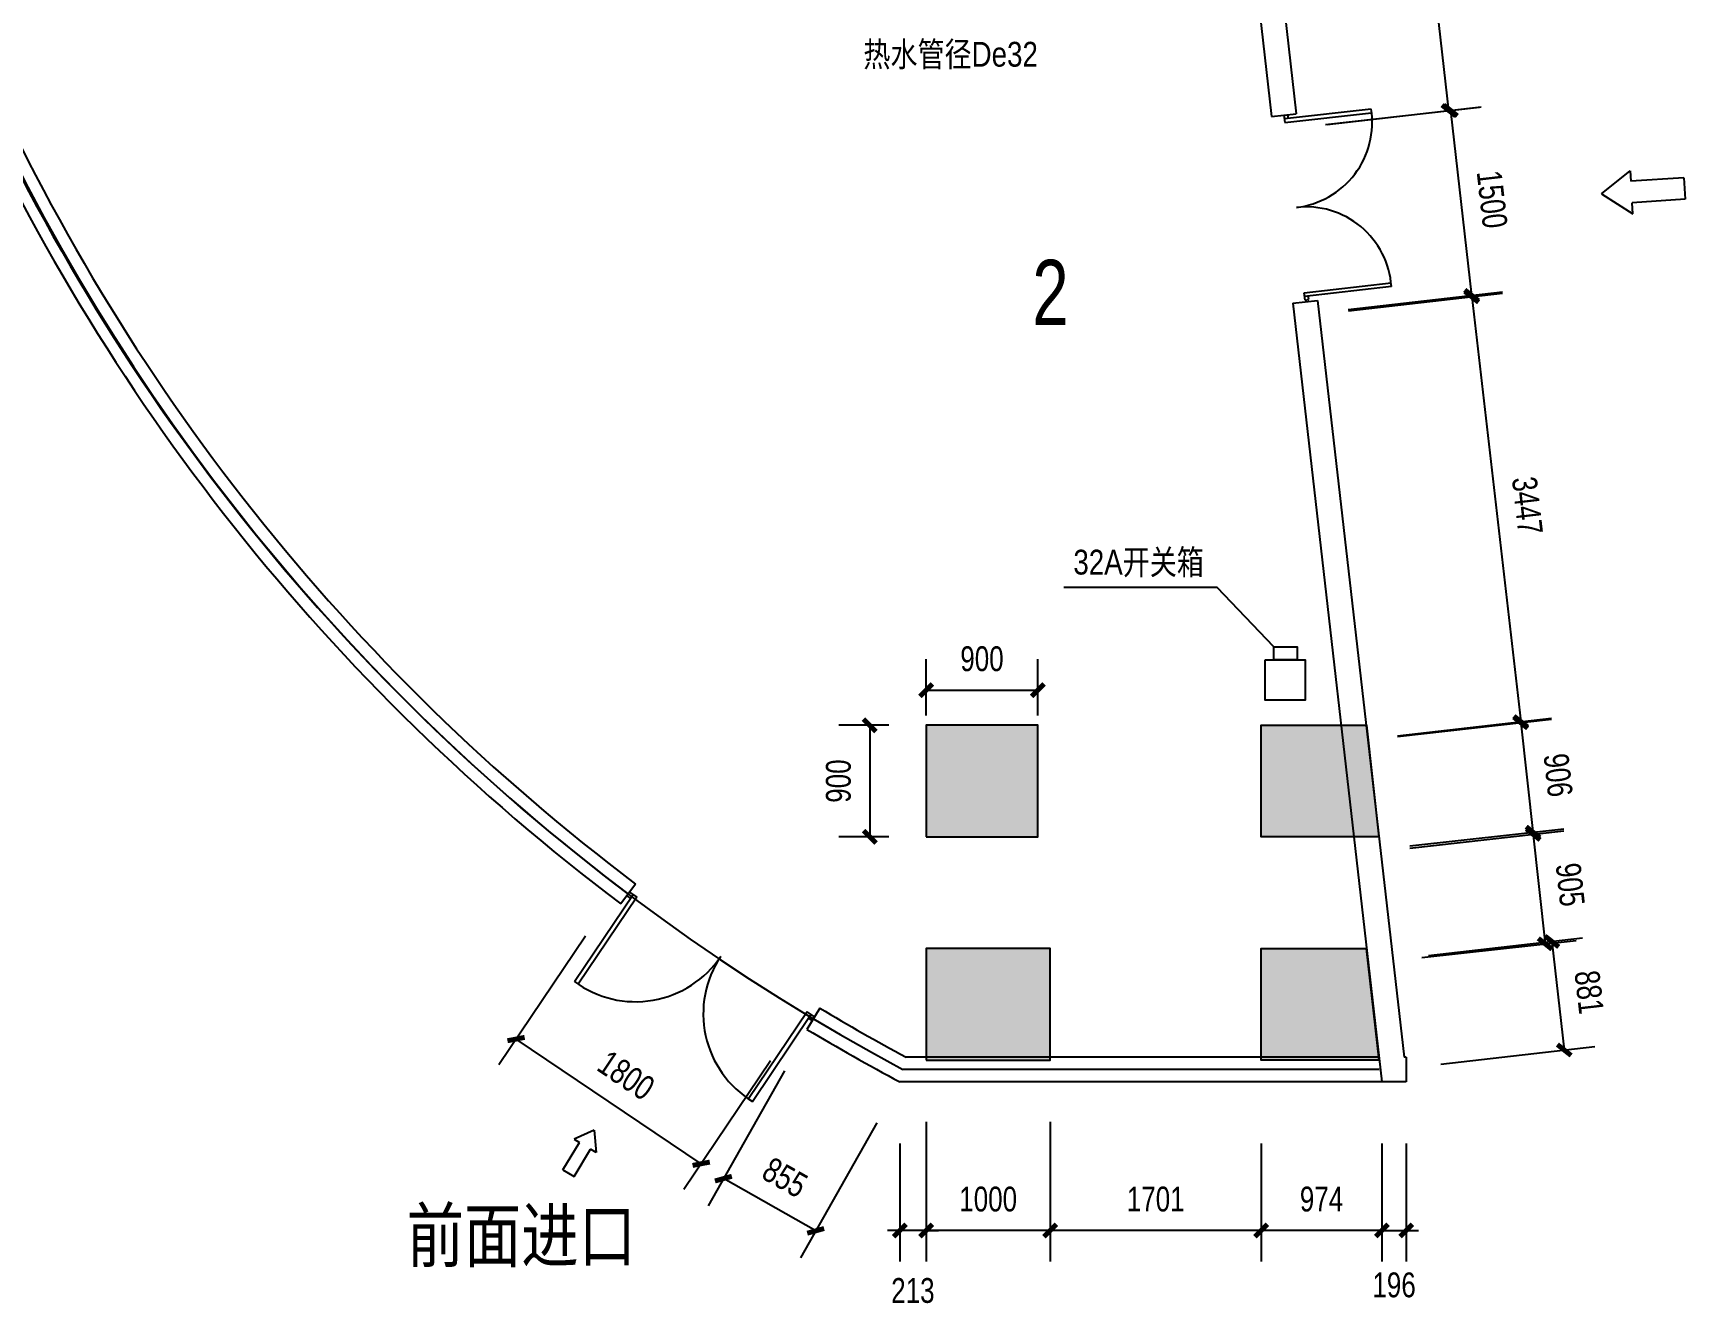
# Model space of a CAD drawing. Extents: x 150050 to 185690, y 37003 to 62205.
# Drawn here: x 163549 to 176876, y 42711 to 52980 of the extents above; entities that cross this region are included whole.
import ezdxf

# ---------------------------------------------------------------- set-up
doc = ezdxf.new("R2010")
doc.units = 0
doc.header["$LTSCALE"] = 1000
doc.layers.get('Defpoints').update_dxf_attribs({"color": 212})
for name, color, linetype in [('0-土建-DOTE', 251, 'Continuous'), ('0-土建-墙体', 7, 'Continuous'), ('0-土建-窗', 4, 'Continuous'), ('0-土建-门窗', 3, 'Continuous'), ('DIM TEXT', 7, 'Continuous'), ('MD-商铺面积', 2, 'Continuous'), ('新增油烟管井2014-08-06', 2, 'Continuous')]:
    doc.layers.add(name, color=color, linetype=linetype)
doc.layers.add('H-外墙百叶', color=3, linetype='Continuous', lineweight=25)
doc.styles.add('HZTXT', font='wcad.shx', dxfattribs={"width": 0.75, "bigfont": 'hztxt.shx'})
doc.styles.get("Standard").update_dxf_attribs({"font": 'arial.ttf', "width": 0.75})
doc.styles.add('黑体', font='simhei.ttf', dxfattribs={"width": 0.8})
doc.dimstyles.get("Standard").update_dxf_attribs({"dimscale": 100, "dimtxt": 2, "dimasz": 1, "dimexe": 2.5, "dimexo": 3, "dimgap": 1.5, "dimtad": 1, "dimdec": 0, "dimzin": 0, "dimdsep": 46, "dimtxsty": 'Standard', "dimblk": 'ARCHTICK', "dimcen": 0.09, "dimclrd": 3, "dimclre": 3, "dimclrt": 7, "dimadec": 0, "dimazin": 0, "dimtfac": 1, "dimtdec": 0, "dimtix": 1, "dimtmove": 2, "dimatfit": 3, "dimfxl": 0, "dimtolj": 1, "dimtzin": 0, "dimarcsym": 0})

# ---------------------------------------------------------------- blocks, each defined once
blk = doc.blocks.new('A-地下室二层墙体$0$A-地下室二层墙体$1$A-地下室二层墙体$0$DOOR_C01')
for p, q in [((-0.5467, 0.4596), (-0.5467, -0.01)), ((-0.5267, -0.01), (-0.5267, 0.46)), ((0.3933, -0.01), (0.3933, 0.46)), ((0.4133, 0.4596), (0.4133, -0.01)), ((-0.5667, 0.01), (-0.5467, 0.01)), ((0.4333, 0.01), (0.4133, 0.01)), ((0.4333, -0.01), (0.4333, 0.01)), ((-0.5667, -0.01), (-0.5267, -0.01)), ((0.4333, -0.01), (0.3933, -0.01))]:
    blk.add_line(p, q)
for centre, start, end in [((-0.5267, 0), 0, 92.49191), ((0.3933, 0), 87.50809, 180)]:
    blk.add_arc(centre, 0.46, start, end)
blk = doc.blocks.new('A-地下室二层墙体$0$DOOR_C01')
for p, q in [((-0.48, 0.4596), (-0.48, -0.01)), ((-0.46, -0.01), (-0.46, 0.46)), ((0.46, -0.01), (0.46, 0.46)), ((0.48, 0.4596), (0.48, -0.01)), ((-0.5, -0.01), (-0.5, 0.01)), ((-0.5, 0.01), (-0.48, 0.01)), ((0.5, 0.01), (0.48, 0.01)), ((0.5, -0.01), (0.5, 0.01)), ((-0.5, -0.01), (-0.46, -0.01)), ((0.5, -0.01), (0.46, -0.01))]:
    blk.add_line(p, q)
for centre, start, end in [((-0.46, 0), 0, 92.49191), ((0.46, 0), 87.50809, 180)]:
    blk.add_arc(centre, 0.46, start, end)
blk = doc.blocks.new('_ArchTick')
at = {"color": 0, "linetype": 'ByBlock', "const_width": 0.4}
blk.add_lwpolyline([(-0.5, -0.5), (0.5, 0.5)], dxfattribs=at)
blk = doc.blocks.new('*D66')
at = {"layer": 'Defpoints', "color": 0, "transparency": 16777216}
for p in [(172480, 52071), (175148, 50866), (172650, 50581)]:
    blk.add_point(p, dxfattribs=at)
at = {"layer": '新增油烟管井2014-08-06', "color": 3, "lineweight": -2, "transparency": 16777216}
for p, q in [((173984, 52243), (175226, 52385)), ((174978, 52357), (175148, 50866)), ((174154, 50753), (175396, 50895))]:
    blk.add_line(p, q, dxfattribs=at)
at = {"layer": '新增油烟管井2014-08-06', "color": 3, "lineweight": -2, "transparency": 16777216, "xscale": 100, "yscale": 100, "zscale": 100}
for p, rotation in [((174978, 52357), 96.5111719085323), ((175148, 50866), 276.5111719085323)]:
    blk.add_blockref('_ArchTick', p, dxfattribs=dict(at, rotation=rotation))
at = {"layer": '新增油烟管井2014-08-06', "color": 7, "transparency": 16777216, "insert": (175313, 51640), "char_height": 200, "attachment_point": 5, "rotation": 276.5112}
blk.add_mtext('\\A1;1500', dxfattribs=at)
blk = doc.blocks.new('*D67')
at = {"layer": 'Defpoints', "color": 0, "transparency": 16777216}
for p in [(174668, 54951), (172282, 54678), (172579, 52083)]:
    blk.add_point(p, dxfattribs=at)
at = {"layer": '新增油烟管井2014-08-06', "color": 3, "lineweight": -2, "transparency": 16777216}
for p, q in [((173675, 54838), (174917, 54980)), ((174965, 52356), (174668, 54951)), ((173971, 52242), (175213, 52384))]:
    blk.add_line(p, q, dxfattribs=at)
at = {"layer": '新增油烟管井2014-08-06', "color": 3, "lineweight": -2, "transparency": 16777216, "xscale": 100, "yscale": 100, "zscale": 100}
for p, rotation in [((174668, 54951), 96.52218224098287), ((174965, 52356), 276.5221822409829)]:
    blk.add_blockref('_ArchTick', p, dxfattribs=dict(at, rotation=rotation))
at = {"layer": '新增油烟管井2014-08-06', "color": 7, "transparency": 16777216, "insert": (175067, 53682), "char_height": 200, "attachment_point": 5, "rotation": 276.5222}
blk.add_mtext('\\A1;2612', dxfattribs=at)
blk = doc.blocks.new('*D68')
at = {"layer": 'Defpoints', "color": 0, "transparency": 16777216}
for p in [(172751, 50578), (175544, 47430), (173145, 47153)]:
    blk.add_point(p, dxfattribs=at)
at = {"layer": '新增油烟管井2014-08-06', "color": 3, "lineweight": -2, "transparency": 16777216}
for p, q in [((174156, 50740), (175398, 50883)), ((175149, 50854), (175544, 47430)), ((174550, 47315), (175792, 47458))]:
    blk.add_line(p, q, dxfattribs=at)
at = {"layer": '新增油烟管井2014-08-06', "color": 3, "lineweight": -2, "transparency": 16777216, "xscale": 100, "yscale": 100, "zscale": 100}
for p, rotation in [((175149, 50854), 96.569382803626), ((175544, 47430), 276.569382803626)]:
    blk.add_blockref('_ArchTick', p, dxfattribs=dict(at, rotation=rotation))
at = {"layer": '新增油烟管井2014-08-06', "color": 7, "transparency": 16777216, "insert": (175597, 49171), "char_height": 200, "attachment_point": 5, "rotation": 276.5694}
blk.add_mtext('\\A1;3447', dxfattribs=at)
blk = doc.blocks.new('*D69')
at = {"layer": 'Defpoints', "color": 0, "transparency": 16777216}
for p in [(173145, 47153), (175645, 46520), (173245, 46253)]:
    blk.add_point(p, dxfattribs=at)
at = {"layer": '新增油烟管井2014-08-06', "color": 3, "lineweight": -2, "transparency": 16777216}
for p, q in [((174551, 47310), (175793, 47448)), ((175545, 47420), (175645, 46520)), ((174651, 46410), (175893, 46548))]:
    blk.add_line(p, q, dxfattribs=at)
at = {"layer": '新增油烟管井2014-08-06', "color": 3, "lineweight": -2, "transparency": 16777216, "xscale": 100, "yscale": 100, "zscale": 100}
for p, rotation in [((175545, 47420), 96.34250777753688), ((175645, 46520), 276.3425077775369)]:
    blk.add_blockref('_ArchTick', p, dxfattribs=dict(at, rotation=rotation))
at = {"layer": '新增油烟管井2014-08-06', "color": 7, "transparency": 16777216, "insert": (175845, 46998), "char_height": 200, "attachment_point": 5, "rotation": 276.3425}
blk.add_mtext('\\A1;906', dxfattribs=at)
blk = doc.blocks.new('*D70')
at = {"layer": 'Defpoints', "color": 0, "transparency": 16777216}
for p in [(173044, 46253), (175741, 45638), (173143, 45353)]:
    blk.add_point(p, dxfattribs=at)
at = {"layer": '新增油烟管井2014-08-06', "color": 3, "lineweight": -2, "transparency": 16777216}
for p, q in [((174649, 46429), (175891, 46565)), ((175643, 46538), (175741, 45638)), ((174747, 45529), (175990, 45665))]:
    blk.add_line(p, q, dxfattribs=at)
at = {"layer": '新增油烟管井2014-08-06', "color": 3, "lineweight": -2, "transparency": 16777216, "xscale": 100, "yscale": 100, "zscale": 100}
for p, rotation in [((175643, 46538), 96.24004971901458), ((175741, 45638), 276.2400497190146)]:
    blk.add_blockref('_ArchTick', p, dxfattribs=dict(at, rotation=rotation))
at = {"layer": '新增油烟管井2014-08-06', "color": 7, "transparency": 16777216, "insert": (175943, 46115), "char_height": 200, "attachment_point": 5, "rotation": 276.24}
blk.add_mtext('\\A1;905', dxfattribs=at)
blk = doc.blocks.new('*D71')
at = {"layer": 'Defpoints', "color": 0, "transparency": 16777216}
for p in [(173143, 45353), (175895, 44782), (173243, 44478)]:
    blk.add_point(p, dxfattribs=at)
at = {"layer": '新增油烟管井2014-08-06', "color": 3, "lineweight": -2, "transparency": 16777216}
for p, q in [((174801, 45543), (176043, 45685)), ((175795, 45657), (175895, 44782)), ((174901, 44668), (176143, 44810))]:
    blk.add_line(p, q, dxfattribs=at)
at = {"layer": '新增油烟管井2014-08-06', "color": 3, "lineweight": -2, "transparency": 16777216, "xscale": 100, "yscale": 100, "zscale": 100}
for p, rotation in [((175795, 45657), 96.52218223463241), ((175895, 44782), 276.5221822346324)]:
    blk.add_blockref('_ArchTick', p, dxfattribs=dict(at, rotation=rotation))
at = {"layer": '新增油烟管井2014-08-06', "color": 7, "transparency": 16777216, "insert": (176095, 45248), "char_height": 200, "attachment_point": 5, "rotation": 276.5222}
blk.add_mtext('\\A1;881', dxfattribs=at)
blk = doc.blocks.new('*D76')
at = {"layer": 'Defpoints', "color": 0, "transparency": 16777216}
for p in [(174425, 44327), (174621, 44327), (174621, 43327)]:
    blk.add_point(p, dxfattribs=at)
at = {"layer": '新增油烟管井2014-08-06', "color": 3, "lineweight": -2, "transparency": 16777216}
for p, q in [((174425, 44027), (174425, 43077)), ((174621, 44027), (174621, 43077)), ((174425, 43327), (174325, 43327)), ((174425, 43327), (174621, 43327)), ((174621, 43327), (174721, 43327))]:
    blk.add_line(p, q, dxfattribs=at)
at = {"layer": '新增油烟管井2014-08-06', "color": 3, "lineweight": -2, "transparency": 16777216, "xscale": 100, "yscale": 100, "zscale": 100}
blk.add_blockref('_ArchTick', (174425, 43327), dxfattribs=at)
at = {"layer": '新增油烟管井2014-08-06', "color": 3, "lineweight": -2, "transparency": 16777216, "xscale": 100, "yscale": 100, "zscale": 100, "rotation": 180}
blk.add_blockref('_ArchTick', (174621, 43327), dxfattribs=at)
at = {"layer": '新增油烟管井2014-08-06', "color": 7, "transparency": 16777216, "insert": (174523, 42887), "char_height": 200, "attachment_point": 5}
blk.add_mtext('\\A1;196', dxfattribs=at)
blk = doc.blocks.new('*D77')
at = {"layer": 'Defpoints', "color": 0, "transparency": 16777216}
for p in [(173451, 44327), (174425, 44327), (173451, 43327)]:
    blk.add_point(p, dxfattribs=at)
at = {"layer": '新增油烟管井2014-08-06', "color": 3, "lineweight": -2, "transparency": 16777216}
for p, q in [((173451, 44027), (173451, 43077)), ((174425, 44027), (174425, 43077)), ((174425, 43327), (173451, 43327))]:
    blk.add_line(p, q, dxfattribs=at)
at = {"layer": '新增油烟管井2014-08-06', "color": 3, "lineweight": -2, "transparency": 16777216, "xscale": 100, "yscale": 100, "zscale": 100, "rotation": 180}
blk.add_blockref('_ArchTick', (173451, 43327), dxfattribs=at)
at = {"layer": '新增油烟管井2014-08-06', "color": 3, "lineweight": -2, "transparency": 16777216, "xscale": 100, "yscale": 100, "zscale": 100}
blk.add_blockref('_ArchTick', (174425, 43327), dxfattribs=at)
at = {"layer": '新增油烟管井2014-08-06', "color": 7, "transparency": 16777216, "insert": (173938, 43579), "char_height": 200, "attachment_point": 5}
blk.add_mtext('\\A1;974', dxfattribs=at)
blk = doc.blocks.new('*D78')
at = {"layer": 'Defpoints', "color": 0, "transparency": 16777216}
for p in [(171750, 44327), (173451, 44327), (171750, 43327)]:
    blk.add_point(p, dxfattribs=at)
at = {"layer": '新增油烟管井2014-08-06', "color": 3, "lineweight": -2, "transparency": 16777216}
for p, q in [((171750, 44027), (171750, 43077)), ((173451, 44027), (173451, 43077)), ((173451, 43327), (171750, 43327))]:
    blk.add_line(p, q, dxfattribs=at)
at = {"layer": '新增油烟管井2014-08-06', "color": 3, "lineweight": -2, "transparency": 16777216, "xscale": 100, "yscale": 100, "zscale": 100, "rotation": 180}
blk.add_blockref('_ArchTick', (171750, 43327), dxfattribs=at)
at = {"layer": '新增油烟管井2014-08-06', "color": 3, "lineweight": -2, "transparency": 16777216, "xscale": 100, "yscale": 100, "zscale": 100}
blk.add_blockref('_ArchTick', (173451, 43327), dxfattribs=at)
at = {"layer": '新增油烟管井2014-08-06', "color": 7, "transparency": 16777216, "insert": (172601, 43579), "char_height": 200, "attachment_point": 5}
blk.add_mtext('\\A1;1701', dxfattribs=at)
blk = doc.blocks.new('*D79')
at = {"layer": 'Defpoints', "color": 0, "transparency": 16777216}
for p in [(170750, 44502), (171750, 44502), (170750, 43327)]:
    blk.add_point(p, dxfattribs=at)
at = {"layer": '新增油烟管井2014-08-06', "color": 3, "lineweight": -2, "transparency": 16777216}
for p, q in [((170750, 44202), (170750, 43077)), ((171750, 44202), (171750, 43077)), ((171750, 43327), (170750, 43327))]:
    blk.add_line(p, q, dxfattribs=at)
at = {"layer": '新增油烟管井2014-08-06', "color": 3, "lineweight": -2, "transparency": 16777216, "xscale": 100, "yscale": 100, "zscale": 100, "rotation": 180}
blk.add_blockref('_ArchTick', (170750, 43327), dxfattribs=at)
at = {"layer": '新增油烟管井2014-08-06', "color": 3, "lineweight": -2, "transparency": 16777216, "xscale": 100, "yscale": 100, "zscale": 100}
blk.add_blockref('_ArchTick', (171750, 43327), dxfattribs=at)
at = {"layer": '新增油烟管井2014-08-06', "color": 7, "transparency": 16777216, "insert": (171250, 43579), "char_height": 200, "attachment_point": 5}
blk.add_mtext('\\A1;1000', dxfattribs=at)
blk = doc.blocks.new('*D80')
at = {"layer": 'Defpoints', "color": 0, "transparency": 16777216}
for p in [(170537, 44327), (170750, 44327), (170537, 43327)]:
    blk.add_point(p, dxfattribs=at)
at = {"layer": '新增油烟管井2014-08-06', "color": 3, "lineweight": -2, "transparency": 16777216}
for p, q in [((170537, 44027), (170537, 43077)), ((170750, 44027), (170750, 43077)), ((170537, 43327), (170437, 43327)), ((170750, 43327), (170537, 43327)), ((170750, 43327), (170850, 43327))]:
    blk.add_line(p, q, dxfattribs=at)
at = {"layer": '新增油烟管井2014-08-06', "color": 3, "lineweight": -2, "transparency": 16777216, "xscale": 100, "yscale": 100, "zscale": 100}
for p, rotation in [((170537, 43327), 4.885331990727962e-11), ((170750, 43327), 180.0000000000489)]:
    blk.add_blockref('_ArchTick', p, dxfattribs=dict(at, rotation=rotation))
at = {"layer": '新增油烟管井2014-08-06', "color": 7, "transparency": 16777216, "insert": (170643, 42842), "char_height": 200, "attachment_point": 5}
blk.add_mtext('\\A1;213', dxfattribs=at)
blk = doc.blocks.new('*D81')
at = {"layer": 'Defpoints', "color": 0, "transparency": 16777216}
for p in [(170403, 46023), (171147, 45603), (169115, 43745)]:
    blk.add_point(p, dxfattribs=at)
at = {"layer": '新增油烟管井2014-08-06', "color": 3, "lineweight": -2, "transparency": 16777216}
for p, q in [((169607, 44615), (168992, 43527)), ((170351, 44195), (169736, 43107)), ((169859, 43324), (169115, 43745))]:
    blk.add_line(p, q, dxfattribs=at)
at = {"layer": '新增油烟管井2014-08-06', "color": 3, "lineweight": -2, "transparency": 16777216, "xscale": 100, "yscale": 100, "zscale": 100}
for p, rotation in [((169115, 43745), 150.5220611281072), ((169859, 43324), 330.5220611281072)]:
    blk.add_blockref('_ArchTick', p, dxfattribs=dict(at, rotation=rotation))
at = {"layer": '新增油烟管井2014-08-06', "color": 7, "transparency": 16777216, "insert": (169611, 43754), "char_height": 200, "attachment_point": 5, "rotation": 330.5221}
blk.add_mtext('\\A1;855', dxfattribs=at)
blk = doc.blocks.new('*D82')
at = {"layer": 'Defpoints', "color": 0, "transparency": 16777216}
for p in [(168947, 47103), (170440, 46097), (167443, 44870)]:
    blk.add_point(p, dxfattribs=at)
at = {"layer": '新增油烟管井2014-08-06', "color": 3, "lineweight": -2, "transparency": 16777216}
for p, q in [((168002, 45700), (167304, 44663)), ((168936, 43865), (167443, 44870)), ((169495, 44694), (168797, 43658))]:
    blk.add_line(p, q, dxfattribs=at)
at = {"layer": '新增油烟管井2014-08-06', "color": 3, "lineweight": -2, "transparency": 16777216, "xscale": 100, "yscale": 100, "zscale": 100}
for p, rotation in [((167443, 44870), 146.0411000322956), ((168936, 43865), 326.0411000322956)]:
    blk.add_blockref('_ArchTick', p, dxfattribs=dict(at, rotation=rotation))
at = {"layer": '新增油烟管井2014-08-06', "color": 7, "transparency": 16777216, "insert": (168331, 44577), "char_height": 200, "attachment_point": 5, "rotation": 326.0411}
blk.add_mtext('\\A1;1800', dxfattribs=at)
blk = doc.blocks.new('*D88')
at = {"layer": 'Defpoints', "color": 0, "transparency": 16777216}
for p in [(163365, 54830), (164004, 53148), (161555, 52217)]:
    blk.add_point(p, dxfattribs=at)
at = {"layer": '新增油烟管井2014-08-06', "color": 3, "lineweight": -2, "transparency": 16777216}
for p, q in [((161850, 54255), (160682, 53811)), ((160915, 53900), (161555, 52217)), ((162489, 52572), (161321, 52128))]:
    blk.add_line(p, q, dxfattribs=at)
at = {"layer": '新增油烟管井2014-08-06', "color": 3, "lineweight": -2, "transparency": 16777216, "xscale": 100, "yscale": 100, "zscale": 100}
for p, rotation in [((160915, 53900), 110.8034165412015), ((161555, 52217), 290.8034165412016)]:
    blk.add_blockref('_ArchTick', p, dxfattribs=dict(at, rotation=rotation))
at = {"layer": '新增油烟管井2014-08-06', "color": 7, "transparency": 16777216, "insert": (161471, 53148), "char_height": 200, "attachment_point": 5, "rotation": 290.8034}
blk.add_mtext('\\A1;1800', dxfattribs=at)
blk = doc.blocks.new('*D89')
at = {"layer": 'Defpoints', "color": 0, "transparency": 16777216}
for p in [(171650, 47683), (170750, 47178), (171650, 47178)]:
    blk.add_point(p, dxfattribs=at)
at = {"layer": '新增油烟管井2014-08-06', "color": 3, "lineweight": -2, "transparency": 16777216}
for p, q in [((170750, 47478), (170750, 47933)), ((171650, 47478), (171650, 47933)), ((170750, 47683), (171650, 47683))]:
    blk.add_line(p, q, dxfattribs=at)
at = {"layer": '新增油烟管井2014-08-06', "color": 3, "lineweight": -2, "transparency": 16777216, "xscale": 100, "yscale": 100, "zscale": 100, "rotation": 180}
blk.add_blockref('_ArchTick', (170750, 47683), dxfattribs=at)
at = {"layer": '新增油烟管井2014-08-06', "color": 3, "lineweight": -2, "transparency": 16777216, "xscale": 100, "yscale": 100, "zscale": 100}
blk.add_blockref('_ArchTick', (171650, 47683), dxfattribs=at)
at = {"layer": '新增油烟管井2014-08-06', "color": 7, "transparency": 16777216, "insert": (171200, 47935), "char_height": 200, "attachment_point": 5}
blk.add_mtext('\\A1;900', dxfattribs=at)
blk = doc.blocks.new('*D90')
at = {"layer": 'Defpoints', "color": 0, "transparency": 16777216}
for p in [(170750, 47400), (170295, 46500), (170750, 46500)]:
    blk.add_point(p, dxfattribs=at)
at = {"layer": '新增油烟管井2014-08-06', "color": 3, "lineweight": -2, "transparency": 16777216}
for p, q in [((170450, 47400), (170045, 47400)), ((170295, 47400), (170295, 46500)), ((170450, 46500), (170045, 46500))]:
    blk.add_line(p, q, dxfattribs=at)
at = {"layer": '新增油烟管井2014-08-06', "color": 3, "lineweight": -2, "transparency": 16777216, "xscale": 100, "yscale": 100, "zscale": 100}
for p, rotation in [((170295, 47400), 90), ((170295, 46500), 270)]:
    blk.add_blockref('_ArchTick', p, dxfattribs=dict(at, rotation=rotation))
at = {"layer": '新增油烟管井2014-08-06', "color": 7, "transparency": 16777216, "insert": (170043, 46950), "char_height": 200, "attachment_point": 5, "rotation": 90}
blk.add_mtext('\\A1;900', dxfattribs=at)
blk = doc.blocks.new('气流方向')
at = {"color": 2}
for p, q in [((84.2, 92), (84.2, 45)), ((210, 0), (84.2, 92)), ((-138.8, -45), (-138.8, 45)), ((-138.8, 45), (84.2, 45)), ((210, 0), (84.2, -88)), ((-138.8, -45), (84.2, -45)), ((84.2, -88), (84.2, -45))]:
    blk.add_line(p, q, dxfattribs=at)

msp = doc.modelspace()

# ---------------------------------------------------------------- hatches: boundary and pattern name
for points in [[(170750, 46500), (171650, 46500), (171650, 47400), (170750, 47400)], [(174300.7, 47400), (174400.7, 46500), (173451.1, 46500), (173451.1, 47400)], [(170750, 44700), (171750, 44700), (171750, 45600), (170750, 45600)], [(174297.8, 45600), (174400.7, 44700), (173451.1, 44700), (173451.1, 45600)]]:
    msp.add_hatch(color=256).paths.add_polyline_path(points)

# ---------------------------------------------------------------- linework, layer by layer
at = {"color": 3}
msp.add_line((173096.4, 48511.1), (171859.5, 48511.1), dxfattribs=at)
for points in [[(170750, 46500), (171650, 46500), (171650, 47400), (170750, 47400)], [(174300.7, 47400), (174400.7, 46500), (173451.1, 46500), (173451.1, 47400)], [(170750, 44700), (171750, 44700), (171750, 45600), (170750, 45600)], [(174297.8, 45600), (174400.7, 44700), (173451.1, 44700), (173451.1, 45600)]]:
    msp.add_lwpolyline(points, close=True)
at = {"layer": '0-土建-DOTE'}
msp.add_line((174402.3, 44625), (170562.2, 44625), dxfattribs=at)
msp.add_arc((178603.4, 59657.2), 17047.8, 181.0324, 241.85604, dxfattribs=at)
at = {"layer": '0-土建-墙体'}
for p, q in [((173236.2, 54925), (173535.5, 52306.8)), ((173437.5, 54925), (173734.2, 52329.4)), ((173535.5, 52306.8), (173734.2, 52329.4)), ((173707.6, 50801.7), (173906.3, 50824.4)), ((173707.6, 50801.7), (174425.2, 44524.9)), ((173906.3, 50824.4), (174603.6, 44725)), ((169891.7, 45119.8), (169788.9, 44948.3)), ((174402.3, 44725), (170581.7, 44725)), ((174621, 44725), (174603.6, 44725)), ((174621, 44725), (174621, 44525)), ((174402.3, 44525), (170536.8, 44525)), ((174621, 44525), (174402.3, 44525))]:
    msp.add_line(p, q, dxfattribs=at)
for radius, end in [(16947.8, 241.77188), (17147.8, 241.94037)]:
    msp.add_arc((178603.4, 59657.2), radius, 239.06731, end, dxfattribs=at)
at = {"layer": '0-土建-窗'}
msp.add_line((168407.5, 46119.4), (168287.2, 45959.6), dxfattribs=at)
for centre, radius in [((178663.6, 59737), 17147.8), ((178603.4, 59657.2), 16947.8), ((178603.4, 59657.2), 17147.8)]:
    msp.add_arc(centre, radius, 203.82962, 233.01489, dxfattribs=at)
at = {"layer": '新增油烟管井2014-08-06', "color": 3}
msp.add_line((173554.2, 48033.3), (173096.4, 48511.1), dxfattribs=at)
at = {"layer": '新增油烟管井2014-08-06', "color": 5}
for points in [[(173554.2, 48033.3), (173741.6, 48033.3), (173741.6, 47928.5), (173554.2, 47928.5)], [(173482.7, 47927.3), (173807, 47927.3), (173807, 47603.4), (173482.7, 47603.4)]]:
    msp.add_lwpolyline(points, close=True, dxfattribs=at)

# ---------------------------------------------------------------- block references
at = {"layer": '0-土建-门窗'}
for name, p, xscale, yscale, zscale, rotation in [('A-地下室二层墙体$0$A-地下室二层墙体$1$A-地下室二层墙体$0$DOOR_C01', (173746.2, 51475.3), 1499.999999999981, 1499.999999999981, 1499.999999999981, 276.5111719085322), ('A-地下室二层墙体$0$DOOR_C01', (169093.8, 45536.8), 1800.000000000033, 1800.000000000033, 1800.000000000033, 146.0411000322952)]:
    msp.add_blockref(name, p, dxfattribs=dict(at, xscale=xscale, yscale=yscale, zscale=zscale, rotation=rotation))
at = {"layer": 'H-外墙百叶'}
for p, xscale, yscale, zscale, rotation in [((176598.3, 51709.8), 1.925828280646588, 1.925828280646588, 1.925828280646588, 183.622368447644), ((167948.4, 43926.1), -1.156488885829061, 1.156488885829062, 1.156488885829062, 239.0669916346901)]:
    msp.add_blockref('气流方向', p, dxfattribs=dict(at, xscale=xscale, yscale=yscale, zscale=zscale, rotation=rotation))

# ---------------------------------------------------------------- texts
at = {"layer": 'DIM TEXT', "width": 0.8}
for s, p in [('热水管径De32', (170243.5, 52709.7)), ('32A开关箱', (171937, 48615.2))]:
    msp.add_text(s, height=200, dxfattribs=at).set_placement(p)
at = {"layer": 'MD-商铺面积', "style": 'HZTXT', "width": 0.75}
msp.add_text('2', height=525, dxfattribs=at).set_placement((171605.9, 50627.3))
at = {"layer": '新增油烟管井2014-08-06', "color": 7, "style": '黑体', "width": 0.8}
msp.add_text('前面进口', height=423.34, dxfattribs=at).set_placement((166561.5, 43075.8))

# ---------------------------------------------------------------- dimensions: what is measured, and where the dimension line sits
at = {"layer": '新增油烟管井2014-08-06', "color": 5}
for p1, p2, distance, picture, middle in [((172579.0275, 52082.8344), (172282.2819, 54678.4028), -2401.532, '*D67', (175067.1268, 53682.0406)), ((163364.5, 54830.2), (164003.8, 53147.5), -2620, '*D88', (161470.6, 53147.9)), ((172479.7, 52071.5), (172649.8, 50581.2), 2514.3, '*D66', (175313.3, 51640)), ((172751.1, 50577.8), (173145.5, 47153.4), 2414, '*D68', (175597, 49170.6)), ((170750, 47178.4), (171650, 47178.4), 504.9, '*D89', (171200, 47935.4)), ((170750, 47400), (170750, 46500), -455.1, '*D90', (170042.8, 46950)), ((173145.5, 47153.4), (173245.5, 46253.4), 2414, '*D69', (175845.3, 46997.9)), ((170439.6, 46097.1), (168946.6, 47102.6), 2691.2, '*D82', (168330.7, 44576.8)), ((173044.2, 46253.4), (173142.6, 45353.4), 2614.1, '*D70', (175942.7, 46114.9)), ((171146.6, 45602.9), (170402.7, 46023.4), 2617.5, '*D81', (169610.7, 43754)), ((173142.6, 45353.4), (173242.6, 44478.4), 2669.6, '*D71', (176095.4, 45247.8)), ((171750, 44502.1), (170750, 44502.1), 1174.9, '*D79', (171250, 43579.3)), ((173451.1, 44327.1), (171750, 44327.1), 999.9, '*D78', (172600.5, 43579.3)), ((174425.2, 44327), (173451.1, 44327), 999.8, '*D77', (173938.1, 43579.3))]:
    dim = msp.add_aligned_dim(p1=p1, p2=p2, distance=distance, dimstyle='Standard', override={"dimfxl": 10, "dimfxlon": 1, "dimarcsym": 1}, dxfattribs=at)
    dim.commit()
    dim.dimension.update_dxf_attribs({"geometry": picture, "text_midpoint": middle})
for base, p1, p2, angle, picture, middle in [((170536.8, 43327.2), (170750, 44327.1), (170536.8, 44327.1), 180, '*D80', (170643.4, 42841.8)), ((174621.1, 43327.2), (174425.2, 44327.1), (174621.1, 44327.1), 360, '*D76', (174523.1, 42887.2))]:
    dim = msp.add_linear_dim(base=base, p1=p1, p2=p2, angle=angle, dimstyle='Standard', override={"dimfxl": 10, "dimfxlon": 1, "dimarcsym": 1}, dxfattribs=at)
    dim.commit()
    dim.dimension.update_dxf_attribs({"geometry": picture, "text_midpoint": middle, "dimtype": 161})

doc.saveas('drawing.dxf')
